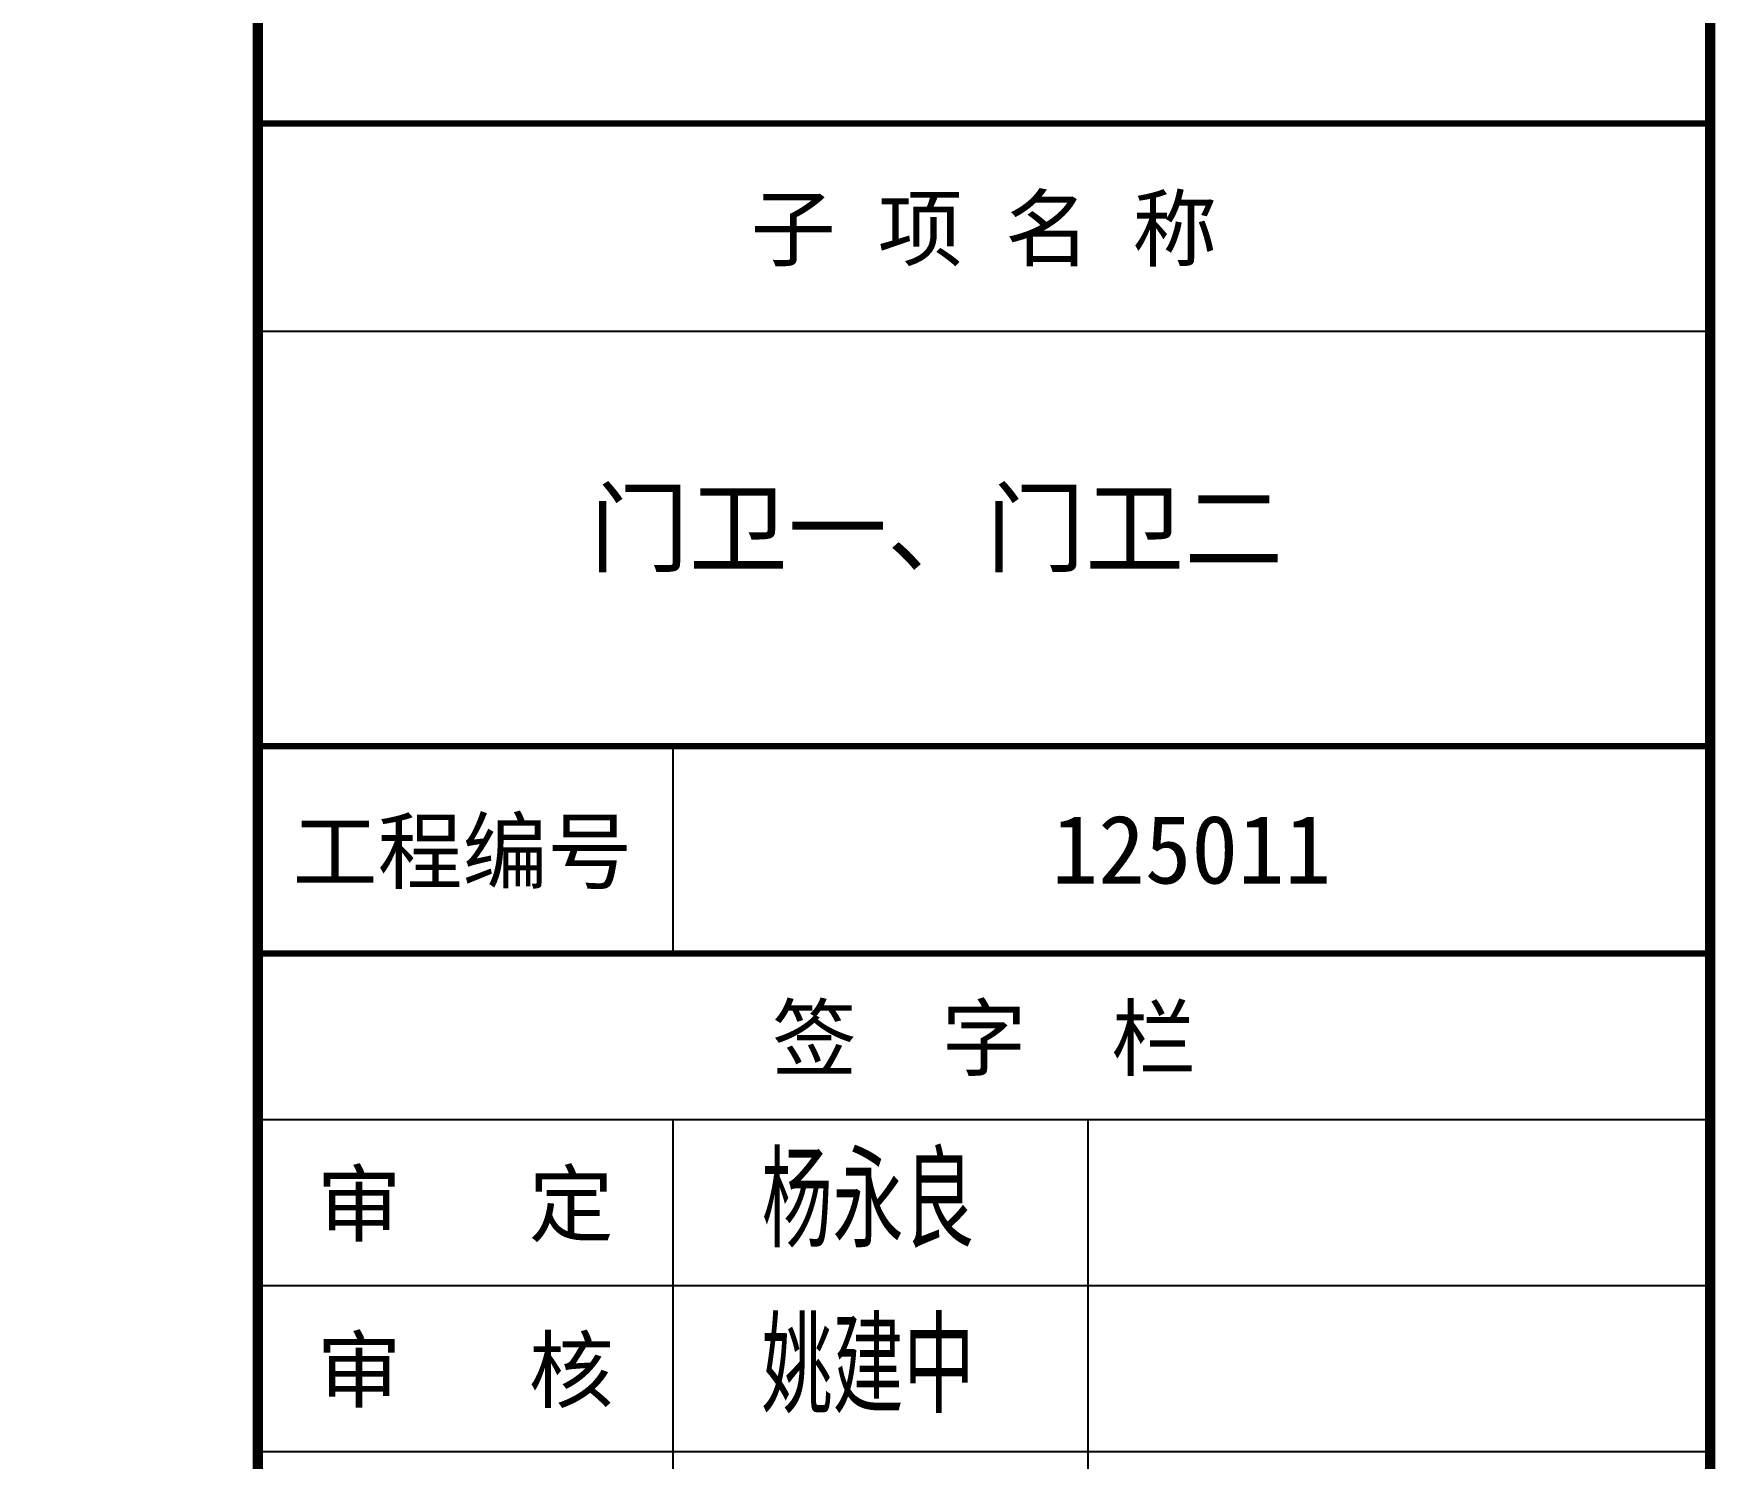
# Model space of a CAD drawing. Extents: x -202236 to 1002404, y -663931 to 1550022.
# Drawn here: x 25175.2 to 25661.5, y -356630 to -356218.1 of the extents above; entities that cross this region are included whole.
import ezdxf
from ezdxf.enums import TextEntityAlignment as Align

# ---------------------------------------------------------------- set-up
doc = ezdxf.new("R2010")
doc.units = 0
doc.layers.add('0-cxFrame', color=155, linetype='Continuous')
doc.layers.add('qianming', color=155, linetype='Continuous')
doc.layers.add('0-cxText', color=131, linetype='Continuous', lineweight=25)
doc.styles.add('BZHZ', font='bzxw', dxfattribs={"width": 0.8, "bigfont": 'bzhz'})
doc.styles.add('cx_biaoti', font='')
doc.styles.add('cx_tuming', font='simhei.ttf')
doc.styles.add('cx_tuqian1', font='')
doc.styles.add('黑体', font='simhei.ttf', dxfattribs={"height": 12})
doc.styles.get('cx_biaoti').set_extended_font_data('SimSun')
doc.styles.get('cx_tuqian1').set_extended_font_data('SimSun')

# ---------------------------------------------------------------- blocks, each defined once
blk = doc.blocks.new('zjcx_lan_qianzi(Dragon)')
for p, q in [((-7000, 4800), (0, 4800)), ((-5000, 4800), (-5000, 0)), ((-3000, 4800), (-3000, 0)), ((-7000, 4000), (0, 4000)), ((-7000, 3200), (0, 3200)), ((-7000, 2400), (0, 2400)), ((-7000, 1600), (0, 1600)), ((-7000, 800), (0, 800))]:
    blk.add_line(p, q)
at = {"const_width": 30}
blk.add_lwpolyline([(-7000, 5600), (0, 5600)], dxfattribs=at)
blk.add_lwpolyline([(-7000, 5600), (0, 5600), (0, 0), (-7000, 0)], close=True, dxfattribs=at)
at = {"style": 'cx_biaoti'}
for s, p in [('签  字  栏', (-3500, 5200)), ('审   定', (-6000, 4400)), ('审   核', (-6000, 3600)), ('校   对', (-6000, 2800)), ('设   计', (-6000, 400))]:
    blk.add_text(s, height=300, dxfattribs=at).set_placement(p, align=Align.MIDDLE)
at = {"style": 'cx_biaoti', "width": 0.85}
for s, p in [('项目负责人', (-6000, 2000)), ('专业负责人', (-6000, 1200))]:
    blk.add_text(s, height=300, dxfattribs=at).set_placement(p, align=Align.MIDDLE)
blk = doc.blocks.new('T-签字(Dragon)')
at = {"layer": '0-cxFrame'}
blk.add_blockref('zjcx_lan_qianzi(Dragon)', (0, 0), dxfattribs=at)
at = {"layer": 'qianming', "style": 'BZHZ', "width": 0.8}
for s, p in [('杨永良', (-4058.1, 4433.3)), ('姚建中', (-4058.1, 3633.3)), ('姜旭超', (-4058.1, 2833.3)), ('宋月飞', (-4058.1, 2033.3)), ('宋月飞', (-4058.1, 1233.3)), ('叶佳超', (-4058.1, 433.3))]:
    blk.add_text(s, height=450, dxfattribs=at).set_placement(p, align=Align.MIDDLE)
blk = doc.blocks.new('zjcx_lan_xiangmu(Dragon)')
for p, q in [((-7000, 2999.8), (0, 2999.8)), ((-5000, 1000), (-5000, 0))]:
    blk.add_line(p, q)
blk.add_lwpolyline([(-7000, 9999.8), (0, 9999.8), (0, 0), (-7000, 0)], close=True)
at = {"const_width": 30}
for points in [[(-7000, 3999.8), (0, 3999.8)], [(-7000, 3999.8), (0, 3999.8)], [(-7000, 999.8), (0, 999.8)], [(-7000, 0), (0, 0)]]:
    blk.add_lwpolyline(points, dxfattribs=at)
at = {"style": 'cx_biaoti'}
for s, p in [('子 项 名 称', (-3500, 3499.8)), ('工程编号', (-6012.7, 500))]:
    blk.add_text(s, height=300, dxfattribs=at).set_placement(p, align=Align.MIDDLE)
blk = doc.blocks.new('T-项目(Dragon)')
blk.add_blockref('zjcx_lan_xiangmu(Dragon)', (0, 0))
at = {"color": 3, "style": 'cx_tuming'}
blk.add_text('门卫一、门卫二', height=350, dxfattribs=at).set_placement((-5399.2, 1875.6))
blk = doc.blocks.new('zjcx_T2(Dragon)')
at = {"layer": '0-cxFrame', "const_width": 50}
blk.add_lwpolyline([(-7000, 40000), (0, 40000), (0, 0), (-7000, 0)], close=True, dxfattribs=at)
at = {"layer": '0-cxFrame'}
for name, p in [('T-项目(Dragon)', (0, 15000.2)), ('T-签字(Dragon)', (0, 9400.2))]:
    blk.add_blockref(name, p, dxfattribs=at)
blk = doc.blocks.new('TK22.A2 L(Dragon)')
at = {"layer": '0-cxFrame', "const_width": 0.5}
for points in [[(-80, 10), (-574, 10), (-574, 410), (-80, 410)], [(-10, 10), (-80, 10), (-80, 410), (-10, 410)]]:
    blk.add_lwpolyline(points, close=True, dxfattribs=at)
at = {"layer": '0-cxFrame', "xscale": 0.01, "yscale": 0.01, "zscale": 0.01}
blk.add_blockref('zjcx_T2(Dragon)', (-10, 10), dxfattribs=at)
at = {"style": '黑体', "flags": 4}
blk.add_attdef('图幅', text='', height=3.3, dxfattribs=at).set_placement((-40, 3), align=Align.RIGHT)
at = {"layer": '0-cxText', "flags": 4}
for tag, height, style, p in [('建设单位', 3.5, 'cx_tuming', (-45, 240)), ('项目名称', 3.5, 'cx_tuming', (-45, 210)), ('子项名称', 3.5, 'cx_tuming', (-45, 180)), ('工程编号', 3.3, 'cx_tuqian1', (-35, 165)), ('图名1', 3.5, 'cx_tuming', (-45, 87)), ('图名2', 3.5, 'cx_tuming', (-45, 79)), ('图名3', 3.5, 'cx_tuming', (-45, 71)), ('出图日期', 3.3, 'cx_tuqian1', (-39, 60)), ('专业', 3.3, 'cx_tuqian1', (-55, 52)), ('图号', 3.3, 'cx_tuqian1', (-55, 44)), ('版次', 3.3, 'cx_tuqian1', (-20, 44))]:
    blk.add_attdef(tag, text='', height=height, dxfattribs=dict(at, style=style)).set_placement(p, align=Align.MIDDLE)
at = {"layer": 'Defpoints', "color": 6, "flags": 4}
for tag, height, style, p in [('tufu', 3.3, '黑体', (-12, 12)), ('dwfname', 4, 'cx_tuqian1', (-80, 3))]:
    blk.add_attdef(tag, text='', height=height, dxfattribs=dict(at, style=style)).set_placement(p, align=Align.RIGHT)

msp = doc.modelspace()

# ---------------------------------------------------------------- block references
at = {"layer": '0-cxFrame'}
ref = msp.add_blockref('TK22.A2 L(Dragon)', (25719.96, -357444.07), dxfattribs=dict(at, xscale=6, yscale=6, zscale=6))
ref.add_attrib('工程编号', '125011', dxfattribs={"layer": '0-cxText', "height": 19.8, "style": 'cx_tuqian1'}).set_placement((25509.96, -356454.07), align=Align.MIDDLE)

doc.saveas('drawing.dxf')
